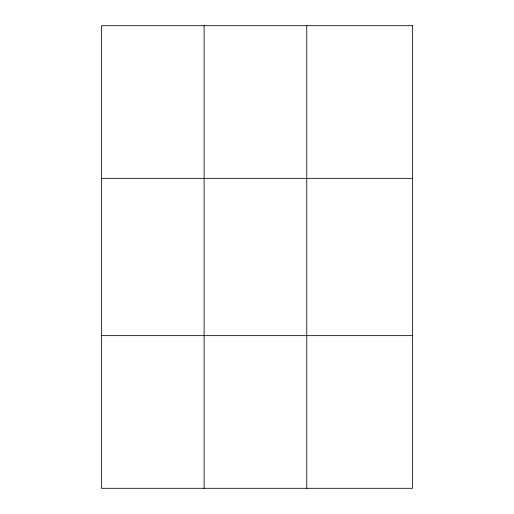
<?xml version="1.0" encoding="UTF-8"?>
<svg xmlns="http://www.w3.org/2000/svg" width="514" height="514" viewBox="0 0 514 514"><rect width="100%" height="100%" fill="white"/><g stroke="black" fill="none" stroke-linecap="round" stroke-linejoin="round"><path stroke-width="0.77" d="M204.122 488.3L204.122 25.7M306.768 488.3L306.768 25.7M101.47 178.358L412.53 178.358M101.47 335.642L412.53 335.642M412.53 25.7L412.53 488.3L101.47 488.3L101.47 25.7L412.53 25.7"/></g></svg>
